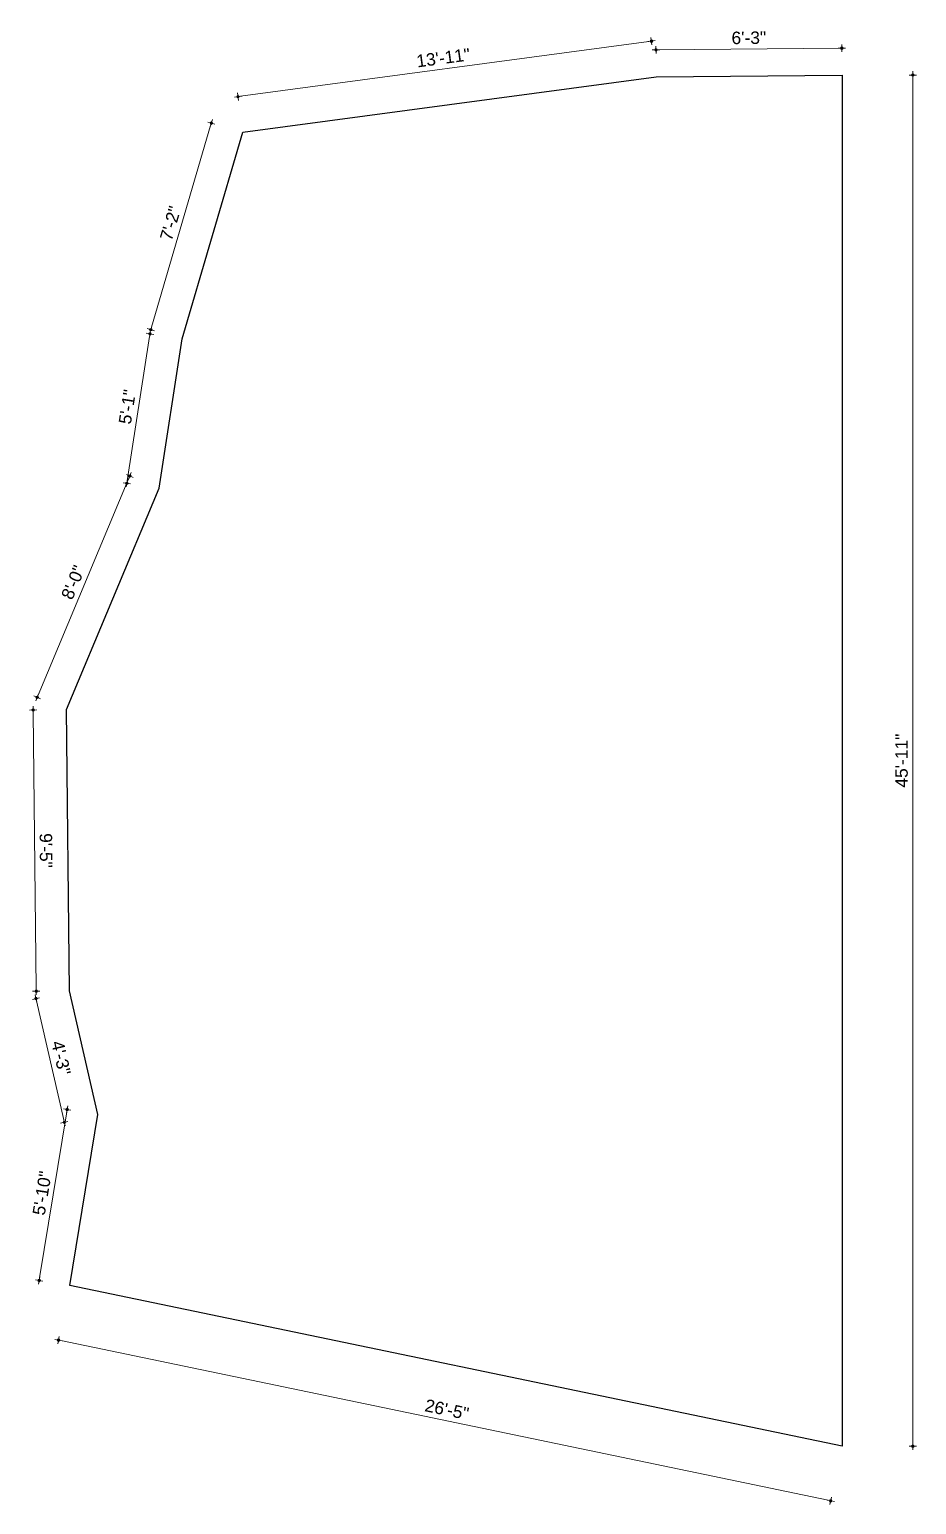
# Model space of a CAD drawing. Header units: inches. Extents: x -4763 to 5635, y -17312 to -9454.
# Drawn here: x 78 to 434, y -14975 to -14382 of the extents above; entities that cross this region are included whole.
import ezdxf

# ---------------------------------------------------------------- set-up
doc = ezdxf.new("R2010")
doc.units = ezdxf.units.IN
doc.header["$LTSCALE"] = 0.5
doc.header["$MEASUREMENT"] = 0
doc.header["$PDMODE"] = 66
doc.layers.add('hatch', color=9, linetype='Continuous', lineweight=0)
doc.layers.add('Toilet', color=7, linetype='Continuous', lineweight=25)
doc.styles.get("Standard").update_dxf_attribs({"font": 'arial.ttf'})
doc.dimstyles.new('S8', dxfattribs={"dimtxt": 5, "dimasz": 1, "dimexe": 6, "dimexo": 18, "dimgap": 1.9375, "dimtad": 1, "dimdec": 0, "dimzin": 3, "dimdsep": 46, "dimlunit": 4, "dimtxsty": 'Standard', "dimblk": 'dot 2', "dimcen": 12, "dimse1": 1, "dimse2": 1, "dimclrd": 1, "dimclre": 1, "dimclrt": 256, "dimadec": 0, "dimazin": 0, "dimtfac": 0.75, "dimtdec": 0, "dimtix": 1, "dimtmove": 1, "dimatfit": 3, "dimldrblk": 'DOT', "dimfxl": 1, "dimtolj": 1, "dimtzin": 0, "dimlwd": 9, "dimlwe": 9, "dimarcsym": 0})

# ---------------------------------------------------------------- blocks, each defined once
blk = doc.blocks.new('dot1')
at = {"layer": 'hatch'}
h = blk.add_hatch(color=256, dxfattribs=at)
edge = h.paths.add_edge_path()
edge.add_arc((0, 0), 1, 0, 360)
for p, q in [((3, 0), (-3, 0)), ((0, 3), (0, -3))]:
    blk.add_line(p, q, dxfattribs=at)
blk.add_circle((0, 0), 1, dxfattribs=at)
blk = doc.blocks.new('dot 2')
at = {"layer": 'hatch', "xscale": 0.5, "yscale": 0.5, "zscale": 0.5}
blk.add_blockref('dot1', (0, 0), dxfattribs=at)
blk = doc.blocks.new('*D234')
at = {"layer": 'Defpoints', "color": 0, "transparency": 16777216}
for p in [(403.87, -14400.6), (403.87, -14951.16), (432.25, -14951.16)]:
    blk.add_point(p, dxfattribs=at)
at = {"layer": 'Toilet', "color": 1, "lineweight": 9, "transparency": 16777216}
blk.add_line((432.25, -14401.6), (432.25, -14950.16), dxfattribs=at)
for p, rotation in [((432.25, -14400.6), 90), ((432.25, -14951.16), 270)]:
    blk.add_blockref('dot 2', p, dxfattribs=dict(at, rotation=rotation))
at = {"layer": 'Toilet', "transparency": 16777216, "insert": (427.76, -14675.88), "char_height": 5, "attachment_point": 5, "rotation": 90}
blk.add_mtext('\\A1;45\'-11"', dxfattribs=at)
blk = doc.blocks.new('_Dot')
at = {"color": 0, "linetype": 'ByBlock', "lineweight": -2}
blk.add_line((-0.5, 0), (-1, 0), dxfattribs=at)
at = {"color": 0, "linetype": 'ByBlock', "const_width": 0.5}
blk.add_lwpolyline([(-0.25, 0, 1), (0.25, 0, 1)], format="xyb", close=True, dxfattribs=at)
blk = doc.blocks.new('*D235')
at = {"layer": 'Defpoints', "color": 0, "transparency": 16777216}
for p in [(93.83, -14886.62), (89.27, -14908.55), (403.87, -14951.16)]:
    blk.add_point(p, dxfattribs=at)
at = {"layer": 'Toilet', "color": 1, "lineweight": 9, "transparency": 16777216}
blk.add_line((398.32, -14972.89), (90.25, -14908.76), dxfattribs=at)
for p, rotation in [((89.27, -14908.55), 168.2401599067672), ((399.3, -14973.09), 348.2401599067671)]:
    blk.add_blockref('dot 2', p, dxfattribs=dict(at, rotation=rotation))
at = {"layer": 'Toilet', "transparency": 16777216, "insert": (245.2, -14936.43), "char_height": 5, "attachment_point": 5, "rotation": 348.24016}
blk.add_mtext('\\A1;26\'-5"', dxfattribs=at)
blk = doc.blocks.new('*D236')
at = {"layer": 'Defpoints', "color": 0, "transparency": 16777216}
for p in [(327.33, -14386.98), (329.25, -14401.29), (163.26, -14423.59)]:
    blk.add_point(p, dxfattribs=at)
at = {"layer": 'Toilet', "color": 1, "lineweight": 9, "transparency": 16777216}
blk.add_line((162.33, -14409.14), (326.34, -14387.11), dxfattribs=at)
for p, rotation in [((327.33, -14386.98), 7.65182378262132), ((161.34, -14409.28), 187.6518237826213)]:
    blk.add_blockref('dot 2', p, dxfattribs=dict(at, rotation=rotation))
at = {"layer": 'Toilet', "transparency": 16777216, "insert": (243.73, -14393.67), "char_height": 5, "attachment_point": 5, "rotation": 7.65182}
blk.add_mtext('\\A1;13\'-11"', dxfattribs=at)
blk = doc.blocks.new('*D237')
at = {"layer": 'Defpoints', "color": 0, "transparency": 16777216}
for p in [(403.77, -14389.8), (329.25, -14401.29), (403.87, -14400.6)]:
    blk.add_point(p, dxfattribs=at)
at = {"layer": 'Toilet', "color": 1, "lineweight": 9, "transparency": 16777216}
blk.add_line((330.15, -14390.48), (402.77, -14389.81), dxfattribs=at)
for p, rotation in [((329.15, -14390.49), 180.5282264170347), ((403.77, -14389.8), 0.528226417034725)]:
    blk.add_blockref('dot 2', p, dxfattribs=dict(at, rotation=rotation))
at = {"layer": 'Toilet', "transparency": 16777216, "insert": (366.42, -14385.65), "char_height": 5, "attachment_point": 5, "rotation": 0.52823}
blk.add_mtext('\\A1;6\'-3"', dxfattribs=at)
blk = doc.blocks.new('*D239')
at = {"layer": 'Defpoints', "color": 0, "transparency": 16777216}
for p in [(125.99, -14504.53), (138.95, -14506.54), (129.64, -14566.51)]:
    blk.add_point(p, dxfattribs=at)
at = {"layer": 'Toilet', "color": 1, "lineweight": 9, "transparency": 16777216}
blk.add_line((116.83, -14563.51), (125.83, -14505.51), dxfattribs=at)
for p, rotation in [((125.99, -14504.53), 81.17874531938696), ((116.68, -14564.5), 261.178745319387)]:
    blk.add_blockref('dot 2', p, dxfattribs=dict(at, rotation=rotation))
at = {"layer": 'Toilet', "transparency": 16777216, "insert": (116.9, -14533.82), "char_height": 5, "attachment_point": 5, "rotation": 81.17875}
blk.add_mtext('\\A1;5\'-1"', dxfattribs=at)
blk = doc.blocks.new('*D240')
at = {"layer": 'Defpoints', "color": 0, "transparency": 16777216}
for p in [(117.87, -14561.59), (129.64, -14566.51), (92.48, -14655.4)]:
    blk.add_point(p, dxfattribs=at)
at = {"layer": 'Toilet', "color": 1, "lineweight": 9, "transparency": 16777216}
blk.add_line((81.08, -14649.55), (117.48, -14562.51), dxfattribs=at)
for p, rotation in [((117.87, -14561.59), 67.30757573308621), ((80.7, -14650.48), 247.3075757330863)]:
    blk.add_blockref('dot 2', p, dxfattribs=dict(at, rotation=rotation))
at = {"layer": 'Toilet', "transparency": 16777216, "insert": (95.14, -14604.3), "char_height": 5, "attachment_point": 5, "rotation": 67.30758}
blk.add_mtext('\\A1;8\'-0"', dxfattribs=at)
blk = doc.blocks.new('*D241')
at = {"layer": 'Defpoints', "color": 0, "transparency": 16777216}
for p in [(79.1, -14655.54), (92.48, -14655.4), (93.69, -14768.3)]:
    blk.add_point(p, dxfattribs=at)
at = {"layer": 'Toilet', "color": 1, "lineweight": 9, "transparency": 16777216}
blk.add_line((80.31, -14767.45), (79.12, -14656.54), dxfattribs=at)
for p, rotation in [((79.1, -14655.54), 90.61656559144444), ((80.32, -14768.45), 270.6165655914444)]:
    blk.add_blockref('dot 2', p, dxfattribs=dict(at, rotation=rotation))
at = {"layer": 'Toilet', "transparency": 16777216, "insert": (84.2, -14711.95), "char_height": 5, "attachment_point": 5, "rotation": 270.61657}
blk.add_mtext('\\A1;9\'-5"', dxfattribs=at)
blk = doc.blocks.new('*D242')
at = {"layer": 'Defpoints', "color": 0, "transparency": 16777216}
for p in [(93.69, -14768.3), (80.21, -14771.39), (105.07, -14818)]:
    blk.add_point(p, dxfattribs=at)
at = {"layer": 'Toilet', "color": 1, "lineweight": 9, "transparency": 16777216}
blk.add_line((91.36, -14820.11), (80.43, -14772.37), dxfattribs=at)
for p, rotation in [((80.21, -14771.39), 102.8961481735751), ((91.58, -14821.08), 282.8961481735751)]:
    blk.add_blockref('dot 2', p, dxfattribs=dict(at, rotation=rotation))
at = {"layer": 'Toilet', "transparency": 16777216, "insert": (90.27, -14795.23), "char_height": 5, "attachment_point": 5, "rotation": 282.89615}
blk.add_mtext('\\A1;4\'-3"', dxfattribs=at)
blk = doc.blocks.new('*D243')
at = {"layer": 'Defpoints', "color": 0, "transparency": 16777216}
for p in [(92.72, -14815.98), (105.07, -14818), (93.83, -14886.62)]:
    blk.add_point(p, dxfattribs=at)
at = {"layer": 'Toilet', "color": 1, "lineweight": 9, "transparency": 16777216}
blk.add_line((81.65, -14883.61), (92.56, -14816.96), dxfattribs=at)
for p, rotation in [((92.72, -14815.98), 80.70356442970414), ((81.49, -14884.6), 260.7035644297042)]:
    blk.add_blockref('dot 2', p, dxfattribs=dict(at, rotation=rotation))
at = {"layer": 'Toilet', "transparency": 16777216, "insert": (82.68, -14849.56), "char_height": 5, "attachment_point": 5, "rotation": 80.70356}
blk.add_mtext('\\A1;5\'-10"', dxfattribs=at)

msp = doc.modelspace()

# ---------------------------------------------------------------- linework, layer by layer
at = {"layer": 'Toilet'}
msp.add_lwpolyline([(403.87, -14400.6), (403.87, -14951.16), (93.83, -14886.62), (105.07, -14818), (93.69, -14768.3), (92.48, -14655.4), (129.64, -14566.51), (138.95, -14506.54), (163.26, -14423.59), (329.25, -14401.29)], close=True, dxfattribs=at)

# ---------------------------------------------------------------- dimensions: what is measured, and where the dimension line sits
for p1, p2, distance, picture, middle in [((163.26, -14423.59), (329.25, -14401.29), 14.44, '*D236', (243.73, -14393.67)), ((329.25, -14401.29), (403.87, -14400.6), 10.8, '*D237', (366.42, -14385.65)), ((129.64, -14566.51), (138.95, -14506.54), 13.12, '*D239', (116.9, -14533.82)), ((92.48, -14655.4), (129.64, -14566.51), 12.77, '*D240', (95.14, -14604.3)), ((93.69, -14768.3), (92.48, -14655.4), 13.37, '*D241', (84.2, -14711.95)), ((105.07, -14818), (93.69, -14768.3), 13.83, '*D242', (90.27, -14795.23)), ((93.83, -14886.62), (105.07, -14818), 12.51, '*D243', (82.68, -14849.56)), ((403.87, -14951.16), (93.83, -14886.62), 22.4, '*D235', (245.2, -14936.43))]:
    dim = msp.add_aligned_dim(p1=p1, p2=p2, distance=distance, dimstyle='S8', override={"dimfxl": 2, "dimfxlon": 1, "dimarcsym": 1}, dxfattribs=at)
    dim.commit()
    dim.dimension.update_dxf_attribs({"geometry": picture, "text_midpoint": middle})
dim = msp.add_linear_dim(base=(432.25, -14951.16), p1=(403.87, -14400.6), p2=(403.87, -14951.16), angle=90, dimstyle='S8', override={"dimfxl": 2, "dimfxlon": 1, "dimarcsym": 1}, dxfattribs=at)
dim.commit()
dim.dimension.update_dxf_attribs({"geometry": '*D234', "text_midpoint": (427.76, -14675.88)})
msp.add_aligned_dim(p1=(138.95, -14506.54), p2=(163.26, -14423.59), distance=13.18, dimstyle='S8', override={"dimfxl": 2, "dimfxlon": 1, "dimarcsym": 1}, dxfattribs=at).render()

doc.saveas('drawing.dxf')
